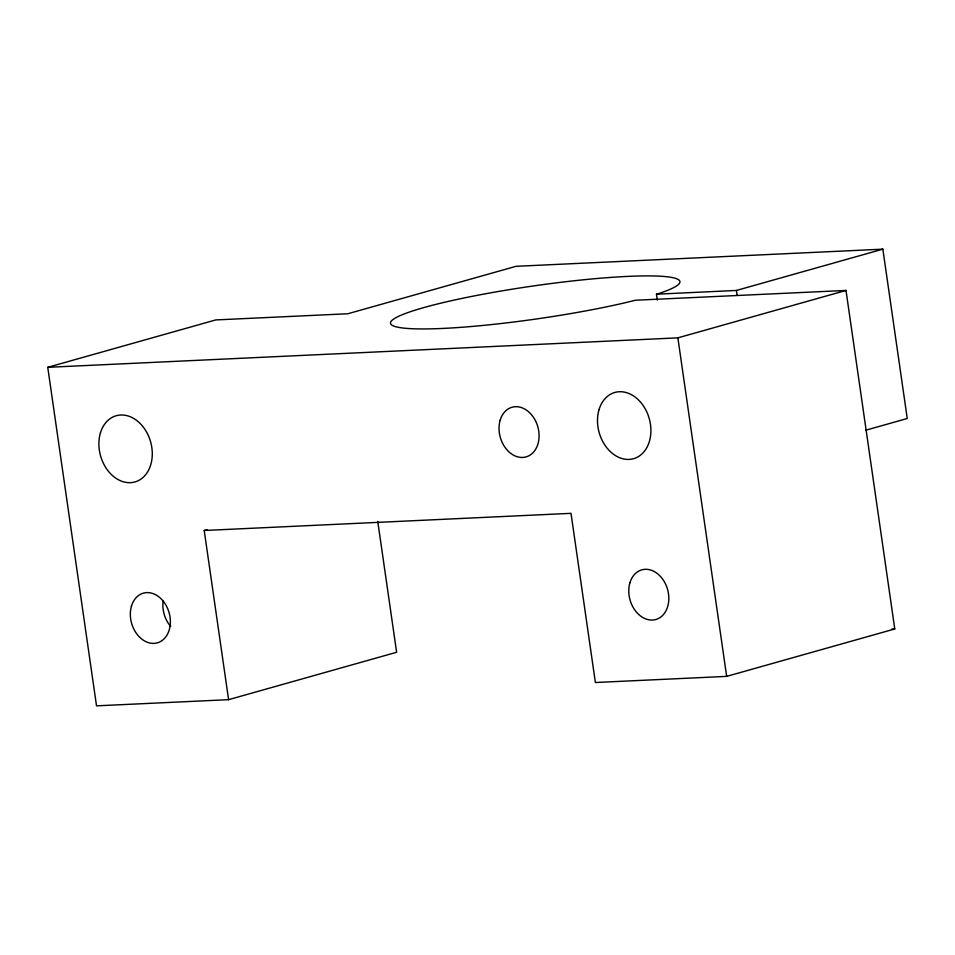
<?xml version="1.0" encoding="UTF-8"?>
<svg xmlns="http://www.w3.org/2000/svg" width="955" height="955" viewBox="0 0 955 955"><rect width="100%" height="100%" fill="white"/><g stroke="black" fill="none" stroke-linecap="round" stroke-linejoin="round"><path stroke-width="1.43" d="M377.75 521.346L396.623 652.277L228.591 699.669L96.527 705.841L47.75 367.317L215.782 319.925L347.835 313.753L516.058 266.314L882.85 249.16L907.25 418.505L865.612 430.251M657.315 300.085L656.467 294.2L659.022 293.472A146.222 16.557 -8.2 0 0 550.868 283.563A146.222 16.557 -8.2 0 0 398.187 327.29A146.222 16.557 -8.2 0 0 635.397 300.24L845.999 290.439L894.775 628.951L726.66 676.379L595.383 682.515L571.006 513.336L204.215 530.491L228.591 699.669M656.467 294.2L736.412 290.451L882.85 249.16M47.75 367.317L677.871 337.855L845.999 290.439M204.215 530.491L207.056 529.691M891.827 629.094L894.775 628.951M736.412 290.451L737.057 294.88M677.871 337.855L726.66 676.379M170.706 626.48A25.809 19.494 74.2 0 1 163.186 600.588M599.012 409.719A34.404 25.988 74.2 0 0 629.07 459.415A34.404 25.988 74.2 0 0 644.494 407.594A34.404 25.988 74.2 0 0 599.012 409.719M500.169 420.176A25.809 19.494 74.2 0 0 522.707 457.445A25.809 19.494 74.2 0 0 534.275 418.588A25.809 19.494 74.2 0 0 500.169 420.176M100.406 432.985A34.404 25.988 74.2 0 0 130.453 482.669A34.404 25.988 74.2 0 0 145.876 430.86A34.404 25.988 74.2 0 0 100.406 432.985M131.468 606.103A25.809 19.494 74.2 0 0 154.006 643.372A25.809 19.494 74.2 0 0 165.573 604.503A25.809 19.494 74.2 0 0 131.468 606.103M629.918 582.789A25.809 19.494 74.2 0 0 652.456 620.058A25.809 19.494 74.2 0 0 664.023 581.201A25.809 19.494 74.2 0 0 629.918 582.789"/></g></svg>
